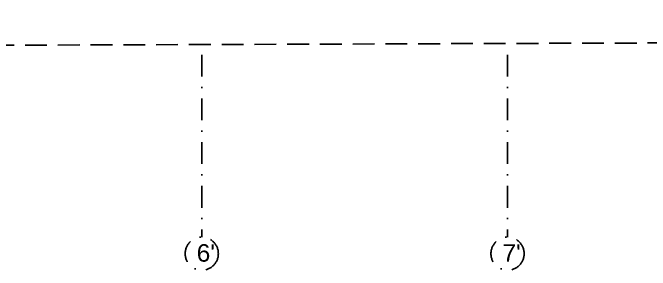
# Model space of a CAD drawing. Header units: millimetres. Extents: x -29311 to -3405, y 28913 to 42880.
# Drawn here: x -25070 to -24341, y 38974 to 39269 of the extents above; entities that cross this region are included whole.
import ezdxf

# ---------------------------------------------------------------- set-up
doc = ezdxf.new("R2010")
doc.units = ezdxf.units.MM
for name, pattern in [('( Hidden )', [0.375, 0.25, -0.125]), ('DASHDOT', [1, 0.5, -0.25, 0, -0.25]), ('DASHDOT2', [0.5, 0.25, -0.125, 0, -0.125])]:
    doc.linetypes.add(name, pattern=pattern)
for name, color, linetype in [('A-AKS', 57, 'DASHDOT'), ('A-AKS.', 57, 'DASHDOT2'), ('vaz_bina2', 161, 'Continuous')]:
    doc.layers.add(name, color=color, linetype=linetype)
doc.styles.add('text1', font='arial.ttf')

# ---------------------------------------------------------------- blocks, each defined once
blk = doc.blocks.new('AKS')
at = {"layer": 'A-AKS.', "ltscale": 100}
for p, q in [((3527.28, 50), (3527.28, -158.94)), ((3877.28, 50), (3877.28, -158.94))]:
    blk.add_line(p, q, dxfattribs=at)
for centre in [(3527.28, -177.94), (3877.28, -177.94)]:
    blk.add_circle(centre, 19, dxfattribs=at)
at = {"layer": 'A-AKS.', "ltscale": 100, "char_height": 20, "width": 18.8945, "attachment_point": 1, "style": 'text1'}
for s, insert in [("6'", (3521.52, -167.12)), ("7'", (3871.52, -167.12))]:
    blk.add_mtext(s, dxfattribs=dict(at, insert=insert))

msp = doc.modelspace()

# ---------------------------------------------------------------- linework, layer by layer
at = {"layer": 'vaz_bina2', "linetype": '( Hidden )', "ltscale": 100}
msp.add_lwpolyline([(-28374.8, 41087.28), (-28131.22, 39221.08), (-23118.21, 39238.89), (-22100.43, 39242.51), (-22369.36, 40634.75), (-22611.15, 41117.08), (-22939.4, 41407.74), (-23296.6, 41596.35), (-23667.74, 41706.43), (-24036.53, 41755.81), (-28439.79, 41585.13)], close=True, dxfattribs=at)

# ---------------------------------------------------------------- block references
at = {"layer": 'A-AKS'}
msp.add_blockref('AKS', (-28381.33, 39171.08), dxfattribs=at)

doc.saveas('drawing.dxf')
